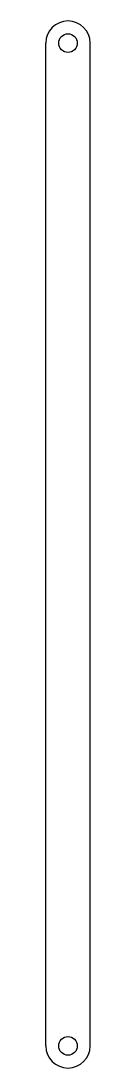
# Model space of a CAD drawing. Extents: x 89 to 96, y -186 to -21.
import ezdxf

# ---------------------------------------------------------------- set-up
doc = ezdxf.new("R2010")
doc.units = 0
doc.layers.add('SHEETMETAL_CUT_LINES', color=7, linetype='CONTINUOUS')

msp = doc.modelspace()

# ---------------------------------------------------------------- linework, layer by layer
at = {"layer": 'SHEETMETAL_CUT_LINES'}
for p, q in [((89.29, -182.4), (89.29, -24.1)), ((96.29, -182.4), (96.29, -24.1))]:
    msp.add_line(p, q, dxfattribs=at)
for centre in [(92.79, -24.1), (92.79, -24.1), (92.79, -182.4), (92.79, -182.4)]:
    msp.add_circle(centre, 1.47, dxfattribs=at)
for centre, start, end in [((92.79, -24.1), 360, 180), ((92.79, -182.4), 180, 360)]:
    msp.add_arc(centre, 3.5, start, end, dxfattribs=at)

doc.saveas('drawing.dxf')
